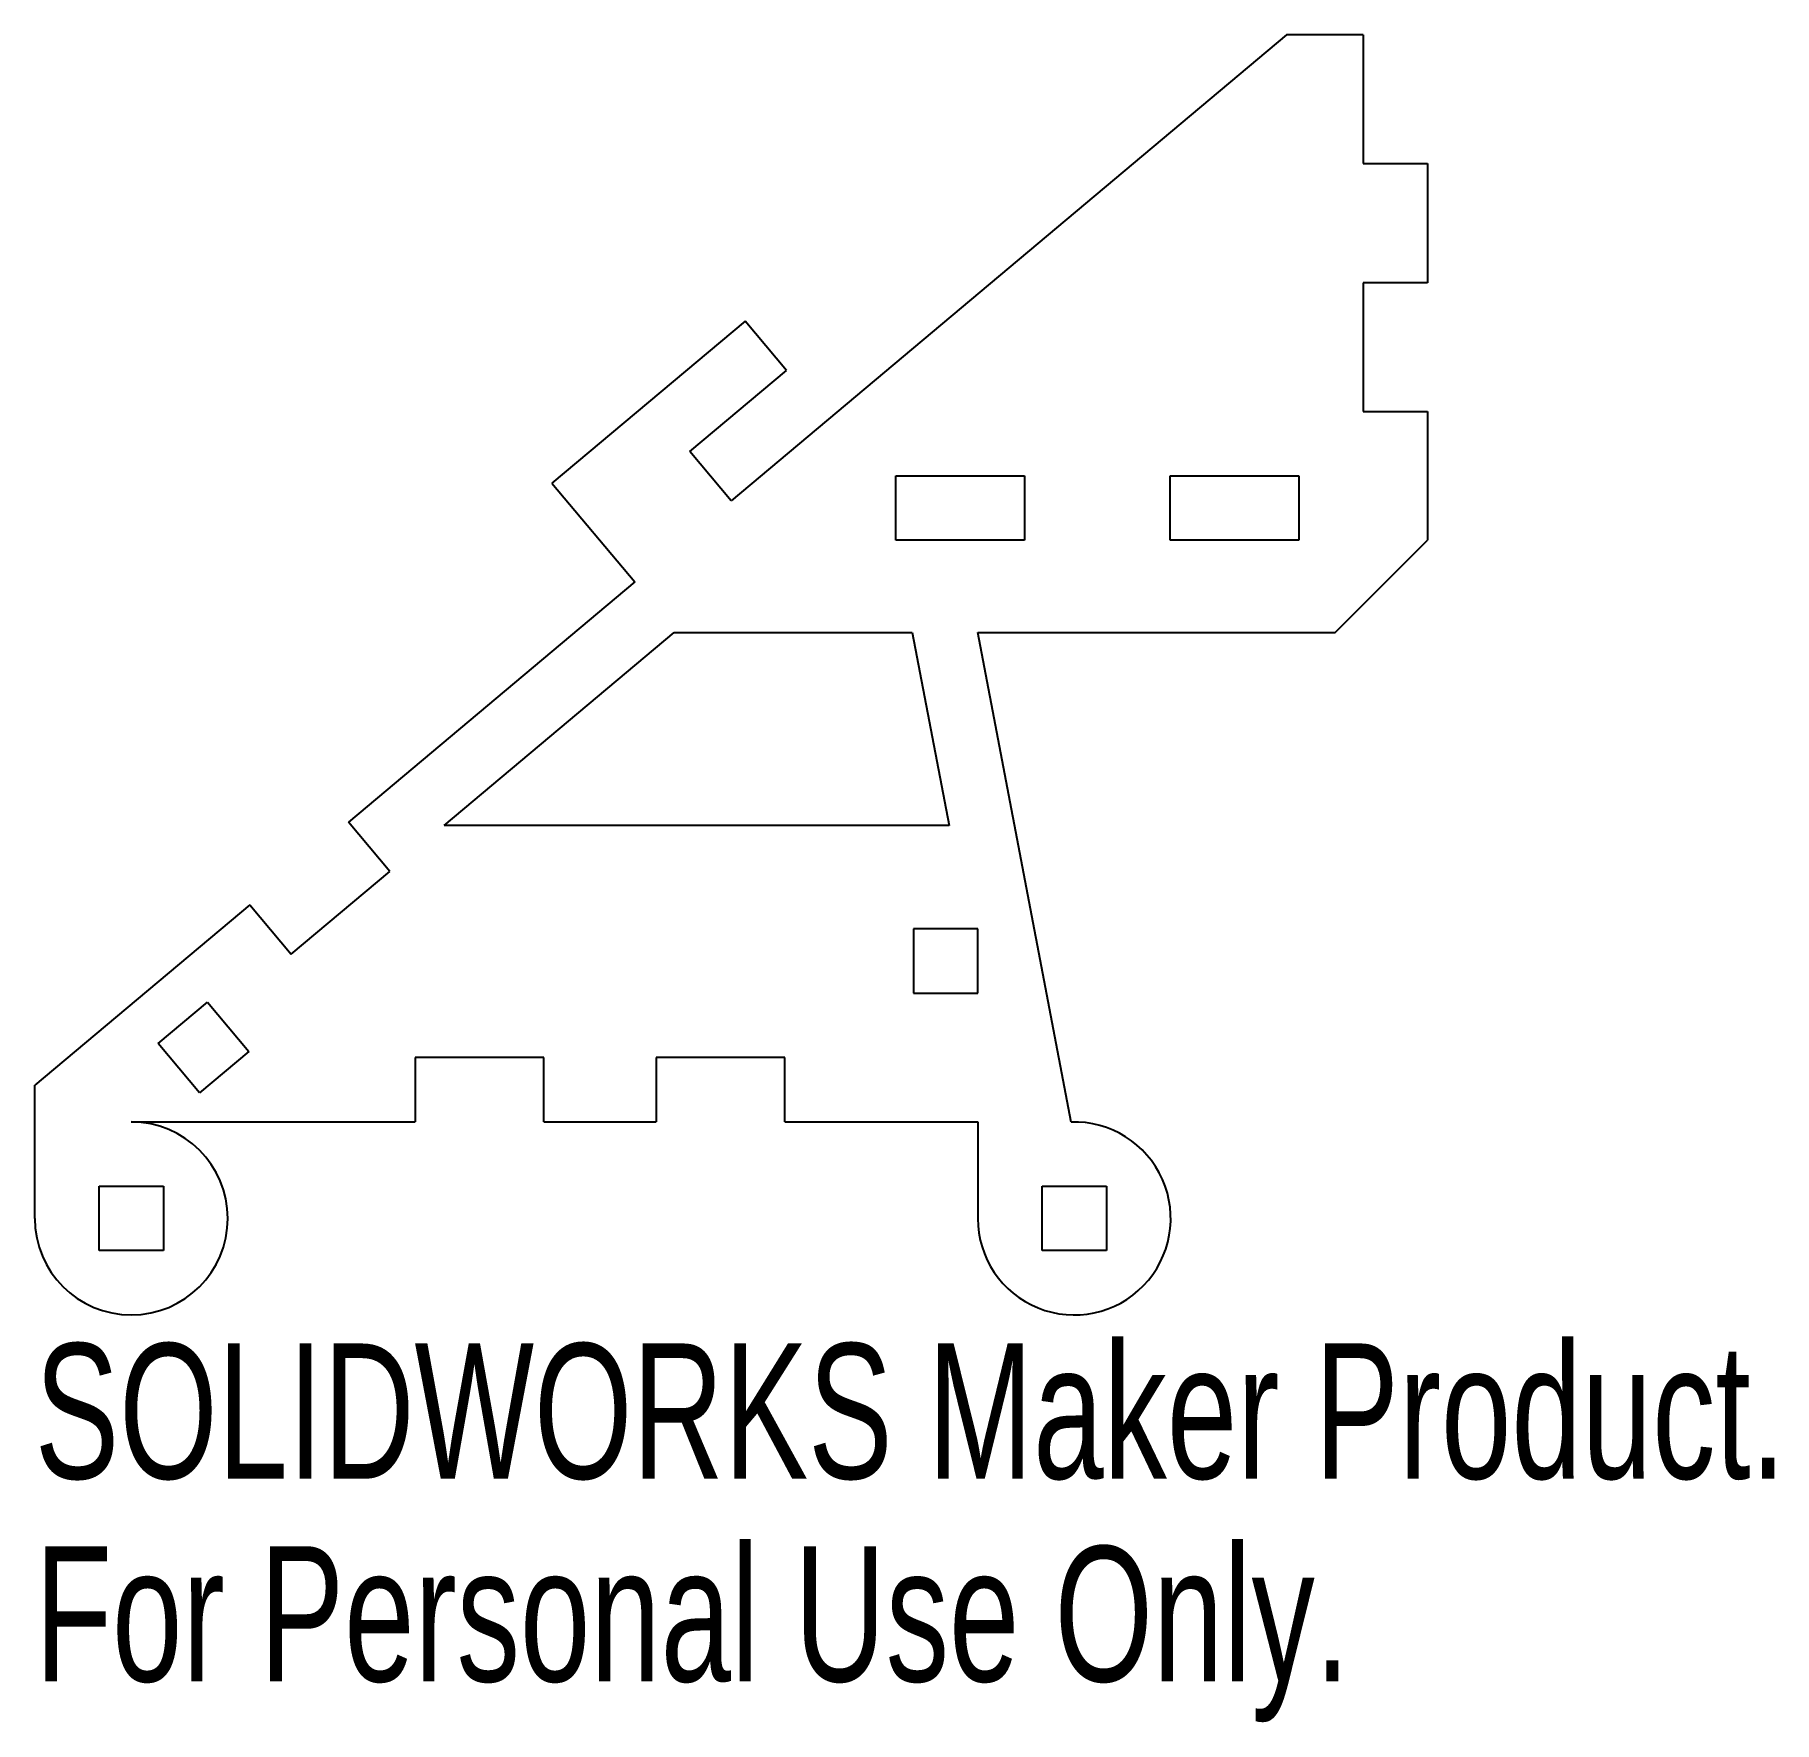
# Model space of a CAD drawing. Header units: millimetres. Extents: x -23.8 to 38.4, y -44.6 to 15.8.
import ezdxf

# ---------------------------------------------------------------- set-up
doc = ezdxf.new("R2010")
doc.units = ezdxf.units.MM
doc.styles.add('SLDTEXTSTYLE0', font='TXT', dxfattribs={"width": 0.7})

msp = doc.modelspace()

# ---------------------------------------------------------------- linework, layer by layer
at = {"color": 7, "linetype": 'Continuous', "lineweight": 25}
for p, q in [((21.009, 15.77), (1.15, -0.894)), ((23.75, 15.77), (21.009, 15.77)), ((23.75, 15.77), (23.75, 11.17)), ((23.75, 11.17), (26.05, 11.17)), ((26.05, 11.17), (26.05, 6.9)), ((26.05, 6.9), (23.75, 6.9)), ((23.75, 6.9), (23.75, 2.3)), ((1.644, 5.526), (-5.258, -0.265)), ((3.122, 3.764), (1.644, 5.526)), ((-0.328, 0.868), (3.122, 3.764)), ((23.75, 2.3), (26.05, 2.3)), ((26.05, 2.3), (26.05, -2.3)), ((1.15, -0.894), (-0.328, 0.868)), ((7.042, 0), (11.642, 0)), ((7.042, -2.3), (7.042, 0)), ((11.642, 0), (11.642, -2.3)), ((16.85, 0), (21.45, 0)), ((16.85, -2.3), (16.85, 0)), ((21.45, 0), (21.45, -2.3)), ((-5.258, -0.265), (-2.301, -3.789)), ((11.642, -2.3), (7.042, -2.3)), ((21.45, -2.3), (16.85, -2.3)), ((22.744, -5.606), (26.05, -2.3)), ((-2.301, -3.789), (-12.537, -12.378)), ((-9.11, -12.506), (-0.887, -5.606)), ((-0.887, -5.606), (7.625, -5.606)), ((7.625, -5.606), (8.941, -12.506)), ((9.966, -5.606), (22.744, -5.606)), ((13.303, -23.102), (9.966, -5.606)), ((-11.058, -14.14), (-12.537, -12.378)), ((8.941, -12.506), (-9.11, -12.506)), ((-14.582, -17.097), (-11.058, -14.14)), ((-16.061, -15.335), (-23.75, -21.787)), ((-16.061, -15.335), (-14.582, -17.097)), ((9.966, -16.2), (7.666, -16.2)), ((7.666, -16.2), (7.666, -18.5)), ((9.966, -18.5), (9.966, -16.2)), ((7.666, -18.5), (9.966, -18.5)), ((-19.334, -20.301), (-17.573, -18.823)), ((-17.573, -18.823), (-16.094, -20.585)), ((-17.856, -22.063), (-19.334, -20.301)), ((-16.094, -20.585), (-17.856, -22.063)), ((-5.55, -20.8), (-10.15, -20.8)), ((-10.15, -20.8), (-10.15, -23.1)), ((-5.55, -23.1), (-5.55, -20.8)), ((3.066, -20.8), (-1.534, -20.8)), ((-1.534, -20.8), (-1.534, -23.1)), ((3.066, -23.1), (3.066, -20.8)), ((-23.75, -26.55), (-23.75, -21.787)), ((-20.3, -23.1), (-10.15, -23.1)), ((-5.55, -23.1), (-1.534, -23.1)), ((3.066, -23.1), (9.966, -23.1)), ((9.966, -23.1), (9.966, -26.55)), ((-21.45, -25.4), (-19.15, -25.4)), ((-21.45, -27.7), (-21.45, -25.4)), ((-19.15, -25.4), (-19.15, -27.7)), ((12.266, -25.4), (14.566, -25.4)), ((12.266, -27.7), (12.266, -25.4)), ((14.566, -25.4), (14.566, -27.7)), ((-19.15, -27.7), (-21.45, -27.7)), ((14.566, -27.7), (12.266, -27.7))]:
    msp.add_line(p, q, dxfattribs=at)
for centre, end in [((-20.3, -26.55), 90), ((13.416, -26.55), 91.87374)]:
    msp.add_arc(centre, 3.45, 180, end, dxfattribs=at)

# ---------------------------------------------------------------- texts
at = {"color": 7, "linetype": 'Continuous', "char_height": 4.83362, "attachment_point": 1, "style": 'SLDTEXTSTYLE0'}
for s, insert in [('SOLIDWORKS Maker Product.', (-23.75, -31.02)), ('For Personal Use Only.', (-23.75, -38.27))]:
    msp.add_mtext(s, dxfattribs=dict(at, insert=insert))

doc.saveas('drawing.dxf')
